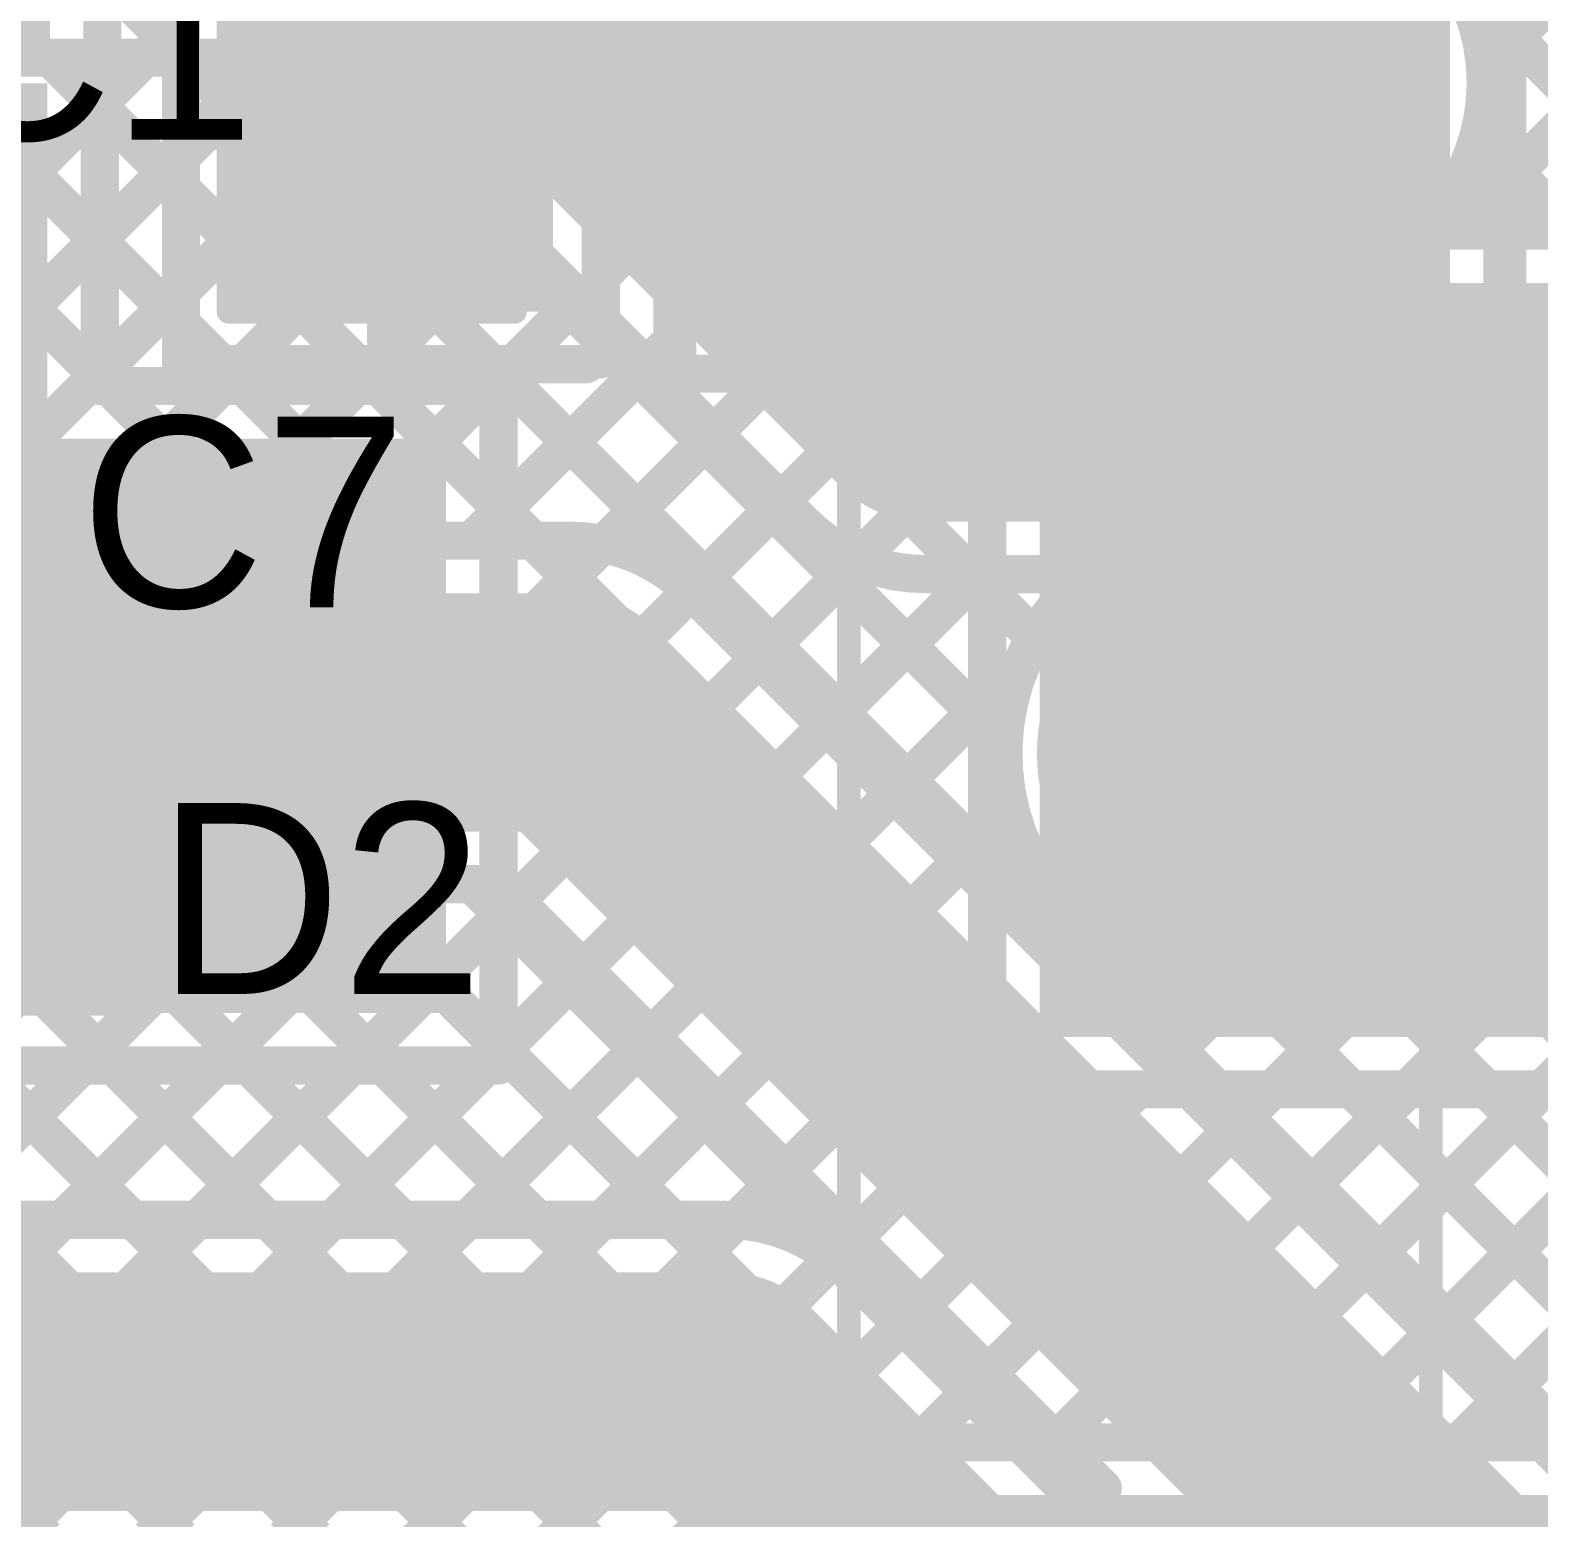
# Model space of a CAD drawing. Header units: millimetres. Extents: x 3.9 to 7.44, y 1.03 to 3.16.
# Drawn here: x 6.3074 to 6.6236, y 2.3202 to 2.632 of the extents above; entities that cross this region are included whole.
import ezdxf

# ---------------------------------------------------------------- set-up
doc = ezdxf.new("R2010")
doc.units = ezdxf.units.MM
doc.header["$MEASUREMENT"] = 0
for name, color, linetype in [('BottomLayer', 5, 'Continuous'), ('BottomSolder', 6, 'Continuous'), ('MultiLayer', 9, 'Continuous'), ('PadHoleLayer', 156, 'Continuous'), ('TopLayer', 1, 'Continuous'), ('TopOverlay', 2, 'Continuous'), ('TopPaste', 8, 'Continuous'), ('TopSolder', 216, 'Continuous'), ('ViaHoleLayer', 16, 'Continuous')]:
    doc.layers.add(name, color=color, linetype=linetype)

# ---------------------------------------------------------------- blocks, each defined once
blk = doc.blocks.new('SDM2U20SD3_7_26')
at = {"layer": 'TopLayer'}
for points in [[(-0.02992, 0.00886), (-0.05315, 0.00886), (-0.02992, -0.00886), (-0.05315, -0.00886)], [(0.05315, 0.00886), (0.02992, 0.00886), (0.05315, -0.00886), (0.02992, -0.00886)]]:
    blk.add_solid(points, dxfattribs=at)
at = {"layer": 'TopOverlay', "const_width": 0.005}
for points in [[(-0.036, 0.017), (-0.036, 0.028)], [(-0.036, 0.028), (0.04, 0.028)], [(-0.036, -0.028), (-0.036, -0.017)], [(-0.036, -0.028), (0.04, -0.028)]]:
    blk.add_lwpolyline(points, dxfattribs=at)
at = {"layer": 'TopOverlay', "const_width": 0.0025}
for points in [[(-0.03725, 0.028, 1), (-0.03475, 0.028, 1)], [(-0.03725, 0.028, 1), (-0.03475, 0.028, 1)], [(0.03875, 0.028, 1), (0.04125, 0.028, 1)], [(-0.03725, 0.017, 1), (-0.03475, 0.017, 1)], [(-0.03725, -0.017, 1), (-0.03475, -0.017, 1)], [(-0.03725, -0.028, 1), (-0.03475, -0.028, 1)], [(-0.03725, -0.028, 1), (-0.03475, -0.028, 1)], [(0.03875, -0.028, 1), (0.04125, -0.028, 1)]]:
    blk.add_lwpolyline(points, format="xyb", close=True, dxfattribs=at)
at = {"layer": 'TopOverlay'}
for points in [[(0.03998, 0.012), (0.07998, 0.012), (0.03998, 0.03), (0.07998, 0.03)], [(0.05598, -0.013), (0.07998, -0.013), (0.05598, 0.013), (0.07998, 0.013)], [(0.03998, -0.03), (0.07998, -0.03), (0.03998, -0.012), (0.07998, -0.012)]]:
    blk.add_solid(points, dxfattribs=at)
at = {"layer": 'TopPaste'}
for points in [[(-0.02992, 0.00886), (-0.05315, 0.00886), (-0.02992, -0.00886), (-0.05315, -0.00886)], [(0.05315, 0.00886), (0.02992, 0.00886), (0.05315, -0.00886), (0.02992, -0.00886)]]:
    blk.add_solid(points, dxfattribs=at)
at = {"layer": 'TopSolder'}
for points in [[(-0.02592, 0.01286), (-0.05715, 0.01286), (-0.02592, -0.01286), (-0.05715, -0.01286)], [(0.05715, 0.01286), (0.02592, 0.01286), (0.05715, -0.01286), (0.02592, -0.01286)]]:
    blk.add_solid(points, dxfattribs=at)
blk = doc.blocks.new('C__0603_29')
at = {"layer": 'TopLayer'}
for points in [[(-0.045, 0.0175), (-0.045, -0.0175), (-0.015, 0.0175), (-0.015, -0.0175)], [(0.015, 0.0175), (0.015, -0.0175), (0.045, 0.0175), (0.045, -0.0175)]]:
    blk.add_solid(points, dxfattribs=at)
at = {"layer": 'TopOverlay', "const_width": 0.005}
for points in [[(-0.049, 0.021), (-0.049, -0.021)], [(-0.018, 0.021), (-0.049, 0.021)], [(0.049, 0.021), (0.018, 0.021)], [(0.049, 0.021), (0.049, -0.021)], [(-0.018, -0.021), (-0.049, -0.021)], [(0.049, -0.021), (0.018, -0.021)]]:
    blk.add_lwpolyline(points, dxfattribs=at)
at = {"layer": 'TopOverlay', "const_width": 0.0025}
for points in [[(-0.05025, 0.021, 1), (-0.04775, 0.021, 1)], [(-0.05025, 0.021, 1), (-0.04775, 0.021, 1)], [(-0.01925, 0.021, 1), (-0.01675, 0.021, 1)], [(0.01675, 0.021, 1), (0.01925, 0.021, 1)], [(0.04775, 0.021, 1), (0.05025, 0.021, 1)], [(0.04775, 0.021, 1), (0.05025, 0.021, 1)], [(-0.05025, -0.021, 1), (-0.04775, -0.021, 1)], [(-0.05025, -0.021, 1), (-0.04775, -0.021, 1)], [(-0.01925, -0.021, 1), (-0.01675, -0.021, 1)], [(0.01675, -0.021, 1), (0.01925, -0.021, 1)], [(0.04775, -0.021, 1), (0.05025, -0.021, 1)], [(0.04775, -0.021, 1), (0.05025, -0.021, 1)]]:
    blk.add_lwpolyline(points, format="xyb", close=True, dxfattribs=at)
at = {"layer": 'TopPaste'}
for points in [[(-0.045, 0.0175), (-0.045, -0.0175), (-0.015, 0.0175), (-0.015, -0.0175)], [(0.015, 0.0175), (0.015, -0.0175), (0.045, 0.0175), (0.045, -0.0175)]]:
    blk.add_solid(points, dxfattribs=at)
at = {"layer": 'TopSolder'}
for points in [[(-0.04736, 0.01986), (-0.04736, -0.01986), (-0.01264, 0.01986), (-0.01264, -0.01986)], [(0.01264, 0.01986), (0.01264, -0.01986), (0.04736, 0.01986), (0.04736, -0.01986)]]:
    blk.add_solid(points, dxfattribs=at)
blk = doc.blocks.new('30R135UPR_37')
at = {"layer": 'BottomLayer', "const_width": 0.03729}
for points in [[(-0.11904, 0.01969, 1), (-0.08175, 0.01969, 1)], [(0.08175, -0.01969, 1), (0.11904, -0.01969, 1)]]:
    blk.add_lwpolyline(points, format="xyb", close=True, dxfattribs=at)
at = {"layer": 'BottomSolder', "const_width": 0.04129}
for points in [[(-0.12104, 0.01969, 1), (-0.07975, 0.01969, 1)], [(0.07975, -0.01969, 1), (0.12104, -0.01969, 1)]]:
    blk.add_lwpolyline(points, format="xyb", close=True, dxfattribs=at)
at = {"layer": 'MultiLayer', "const_width": 0.03729}
for points in [[(-0.11904, 0.01969, 1), (-0.08175, 0.01969, 1)], [(0.08175, -0.01969, 1), (0.11904, -0.01969, 1)]]:
    blk.add_lwpolyline(points, format="xyb", close=True, dxfattribs=at)
at = {"layer": 'PadHoleLayer', "const_width": 0.01969}
for points in [[(-0.11024, 0.01969, 1), (-0.09055, 0.01969, 1)], [(0.09055, -0.01969, 1), (0.11024, -0.01969, 1)]]:
    blk.add_lwpolyline(points, format="xyb", close=True, dxfattribs=at)
at = {"layer": 'TopLayer', "const_width": 0.03729}
for points in [[(-0.11904, 0.01969, 1), (-0.08175, 0.01969, 1)], [(0.08175, -0.01969, 1), (0.11904, -0.01969, 1)]]:
    blk.add_lwpolyline(points, format="xyb", close=True, dxfattribs=at)
at = {"layer": 'TopOverlay', "const_width": 0.005}
for points in [[(-0.177, -0.061), (-0.177, 0.061)], [(-0.125, 0.061), (-0.177, 0.061)], [(0.176, 0.061), (-0.07, 0.061)], [(0.176, -0.061), (0.176, 0.061)], [(0.069, -0.061), (-0.177, -0.061)], [(0.176, -0.061), (0.124, -0.061)]]:
    blk.add_lwpolyline(points, dxfattribs=at)
at = {"layer": 'TopOverlay', "const_width": 0.0025}
for points in [[(-0.17825, 0.061, 1), (-0.17575, 0.061, 1)], [(-0.17825, 0.061, 1), (-0.17575, 0.061, 1)], [(-0.12625, 0.061, 1), (-0.12375, 0.061, 1)], [(-0.07125, 0.061, 1), (-0.06875, 0.061, 1)], [(0.17475, 0.061, 1), (0.17725, 0.061, 1)], [(0.17475, 0.061, 1), (0.17725, 0.061, 1)], [(-0.17825, -0.061, 1), (-0.17575, -0.061, 1)], [(-0.17825, -0.061, 1), (-0.17575, -0.061, 1)], [(0.06775, -0.061, 1), (0.07025, -0.061, 1)], [(0.12275, -0.061, 1), (0.12525, -0.061, 1)], [(0.17475, -0.061, 1), (0.17725, -0.061, 1)], [(0.17475, -0.061, 1), (0.17725, -0.061, 1)]]:
    blk.add_lwpolyline(points, format="xyb", close=True, dxfattribs=at)
at = {"layer": 'TopSolder', "const_width": 0.04129}
for points in [[(-0.12104, 0.01969, 1), (-0.07975, 0.01969, 1)], [(0.07975, -0.01969, 1), (0.12104, -0.01969, 1)]]:
    blk.add_lwpolyline(points, format="xyb", close=True, dxfattribs=at)
blk = doc.blocks.new('C__1206_39')
at = {"layer": 'TopLayer'}
for points in [[(-0.08, -0.035), (-0.02, -0.035), (-0.08, 0.035), (-0.02, 0.035)], [(0.02, -0.035), (0.08, -0.035), (0.02, 0.035), (0.08, 0.035)]]:
    blk.add_solid(points, dxfattribs=at)
at = {"layer": 'TopOverlay', "const_width": 0.005}
for points in [[(-0.084, 0.039), (-0.084, -0.039)], [(-0.024, 0.039), (-0.084, 0.039)], [(0.084, 0.039), (0.024, 0.039)], [(0.084, 0.039), (0.084, -0.039)], [(-0.024, -0.039), (-0.084, -0.039)], [(0.084, -0.039), (0.024, -0.039)]]:
    blk.add_lwpolyline(points, dxfattribs=at)
at = {"layer": 'TopOverlay', "const_width": 0.0025}
for points in [[(-0.08525, 0.039, 1), (-0.08275, 0.039, 1)], [(-0.08525, 0.039, 1), (-0.08275, 0.039, 1)], [(-0.02525, 0.039, 1), (-0.02275, 0.039, 1)], [(0.02275, 0.039, 1), (0.02525, 0.039, 1)], [(0.08275, 0.039, 1), (0.08525, 0.039, 1)], [(0.08275, 0.039, 1), (0.08525, 0.039, 1)], [(-0.08525, -0.039, 1), (-0.08275, -0.039, 1)], [(-0.08525, -0.039, 1), (-0.08275, -0.039, 1)], [(-0.02525, -0.039, 1), (-0.02275, -0.039, 1)], [(0.02275, -0.039, 1), (0.02525, -0.039, 1)], [(0.08275, -0.039, 1), (0.08525, -0.039, 1)], [(0.08275, -0.039, 1), (0.08525, -0.039, 1)]]:
    blk.add_lwpolyline(points, format="xyb", close=True, dxfattribs=at)
at = {"layer": 'TopPaste'}
for points in [[(-0.08, -0.035), (-0.02, -0.035), (-0.08, 0.035), (-0.02, 0.035)], [(0.02, -0.035), (0.08, -0.035), (0.02, 0.035), (0.08, 0.035)]]:
    blk.add_solid(points, dxfattribs=at)
at = {"layer": 'TopSolder'}
for points in [[(-0.084, -0.039), (-0.016, -0.039), (-0.084, 0.039), (-0.016, 0.039)], [(0.016, -0.039), (0.084, -0.039), (0.016, 0.039), (0.084, 0.039)]]:
    blk.add_solid(points, dxfattribs=at)

msp = doc.modelspace()

# ---------------------------------------------------------------- linework, layer by layer
at = {"layer": 'BottomLayer'}
for points, const_width in [([(6.60637, 2.59), (6.78676, 2.7704)], 0.008), ([(6.61237, 2.62428), (6.75555, 2.76746)], 0.008), ([(6.464, 2.727), (6.57, 2.621)], 0.05), ([(6.38676, 2.66224), (6.495, 2.554)], 0.05), ([(6.60693, 2.64203), (6.65896, 2.59)], 0.008), ([(6.04, 2.62624), (6.37185, 2.62624)], 0.008), ([(6.05855, 2.35331), (6.33148, 2.62624)], 0.008), ([(6.08531, 2.62624), (6.32892, 2.38263)], 0.008), ([(6.1136, 2.62624), (6.35721, 2.38263)], 0.008), ([(6.11616, 2.38263), (6.35977, 2.62624)], 0.008), ([(6.14188, 2.62624), (6.38549, 2.38263)], 0.008), ([(6.17017, 2.62624), (6.31285, 2.48355)], 0.008), ([(6.19845, 2.62624), (6.31689, 2.5078)], 0.008), ([(6.22674, 2.62624), (6.32978, 2.5232)], 0.008), ([(6.25502, 2.62624), (6.35005, 2.53121)], 0.008), ([(6.2833, 2.62624), (6.38455, 2.525)], 0.008), ([(6.31159, 2.62624), (6.41283, 2.525)], 0.008), ([(6.33987, 2.62624), (7.264, 1.70211)], 0.008), ([(6.36816, 2.62624), (6.51146, 2.48294)], 0.008), ([(6.37185, 2.62624), (6.4695, 2.52859)], 0.008), ([(6.14444, 2.38263), (6.37995, 2.61814)], 0.008), ([(6.61097, 2.60971), (6.63067, 2.59)], 0.008), ([(6.17273, 2.38263), (6.39409, 2.604)], 0.008), ([(6.34952, 2.53114), (6.40823, 2.58986)], 0.008), ([(6.59907, 2.59), (6.711, 2.59)], 0.008), ([(6.37378, 2.52712), (6.42238, 2.57571)], 0.008), ([(6.495, 2.554), (6.711, 2.554)], 0.05), ([(6.39995, 2.525), (6.43652, 2.56157)], 0.008), ([(6.42754, 2.52431), (6.45066, 2.54743)], 0.008), ([(6.44599, 2.51447), (6.4648, 2.53329)], 0.008), ([(6.37758, 2.525), (6.42055, 2.525)], 0.008), ([(6.46013, 2.50033), (6.48074, 2.52094)], 0.008), ([(6.47427, 2.48619), (6.50608, 2.518)], 0.008), ([(6.495, 2.518), (6.52939, 2.518)], 0.008), ([(6.50468, 2.518), (6.51797, 2.50472)], 0.008), ([(6.55912, 2.40133), (6.67579, 2.518)], 0.008), ([(6.58998, 2.518), (6.69609, 2.518)], 0.008), ([(6.60299, 2.50177), (6.61922, 2.518)], 0.008), ([(6.60794, 2.47843), (6.6475, 2.518)], 0.008), ([(6.61782, 2.518), (7.264, 1.87182)], 0.008), ([(6.44605, 2.51441), (6.85741, 2.10305)], 0.008), ([(6.57327, 2.38719), (6.70008, 2.51401)], 0.008), ([(6.355, 2.489), (6.42055, 2.489)], 0.05), ([(6.42055, 2.489), (6.832, 2.07755)], 0.05), ([(6.59875, 2.50878), (7.264, 1.84354)], 0.008), ([(6.48841, 2.47204), (6.51495, 2.49858)], 0.008), ([(6.58741, 2.37305), (6.71422, 2.49987)], 0.008), ([(6.20101, 2.38263), (6.31286, 2.49448)], 0.008), ([(6.60155, 2.35891), (6.72837, 2.48572)], 0.008), ([(6.22929, 2.38263), (6.31688, 2.47022)], 0.008), ([(6.60724, 2.47201), (7.264, 1.81525)], 0.008), ([(6.61569, 2.34477), (6.74251, 2.47158)], 0.008), ([(6.50255, 2.4579), (6.51293, 2.46828)], 0.008), ([(6.25758, 2.38263), (6.32976, 2.45481)], 0.008), ([(6.31415, 2.38263), (6.38451, 2.453)], 0.008), ([(6.3738, 2.45089), (6.44206, 2.38263)], 0.008), ([(6.37758, 2.453), (6.40563, 2.453)], 0.008), ([(6.39998, 2.453), (6.52534, 2.32764)], 0.008), ([(6.40563, 2.453), (6.53223, 2.32641)], 0.008), ([(6.59884, 2.45213), (7.264, 1.78697)], 0.008), ([(6.34243, 2.38263), (6.40922, 2.44942)], 0.008), ([(6.5167, 2.44376), (6.52251, 2.44957)], 0.008), ([(6.28586, 2.38263), (6.35003, 2.4468)], 0.008), ([(6.34955, 2.44685), (6.41378, 2.38263)], 0.008), ([(6.58401, 2.43867), (7.264, 1.75868)], 0.008), ([(6.37072, 2.38263), (6.42336, 2.43528)], 0.008), ([(6.53084, 2.42962), (6.53831, 2.43709)], 0.008), ([(6.54498, 2.41548), (6.56165, 2.43214)], 0.008), ([(6.56223, 2.43217), (7.264, 1.7304)], 0.008), ([(6.399, 2.38263), (6.4375, 2.42113)], 0.008), ([(6.42728, 2.38263), (6.45164, 2.40699)], 0.008), ([(6.4555, 2.38256), (6.46579, 2.39285)], 0.008), ([(6.10563, 2.38263), (6.45329, 2.38263)], 0.008), ([(6.47588, 2.37466), (6.47993, 2.37871)], 0.008), ([(6.47879, 2.37204), (6.52301, 2.32782)], 0.008), ([(6.10563, 2.34663), (6.45329, 2.34663)], 0.05), ([(6.45329, 2.34663), (6.52032, 2.27961)], 0.05), ([(6.49017, 2.36066), (6.49407, 2.36456)], 0.008), ([(6.50431, 2.34652), (6.50821, 2.35042)], 0.008), ([(6.51845, 2.33238), (6.52235, 2.33628)], 0.008)]:
    msp.add_lwpolyline(points, dxfattribs=dict(at, const_width=const_width))
at = {"layer": 'BottomLayer', "const_width": 0.008}
for points in [[(6.57949, 2.66242, -0.349692), (6.6125, 2.621)], [(6.6125, 2.621, -0.207288), (6.59907, 2.59)], [(6.37758, 2.453, -1.80766), (6.37758, 2.525)], [(6.495, 2.518, -0.199396), (6.4695, 2.52859)], [(6.495, 2.518, -0.198912), (6.46954, 2.52854)], [(6.42055, 2.525, -0.198912), (6.446, 2.51446)], [(6.42055, 2.525, -0.199396), (6.44605, 2.51441)], [(6.60798, 2.48039, -1.587089), (6.52939, 2.518)], [(6.58998, 2.518, -0.22693), (6.60798, 2.48039)], [(6.45329, 2.38263, -0.198912), (6.47874, 2.37209)], [(6.45329, 2.38263, -0.199396), (6.47879, 2.37204)], [(6.52301, 2.32782, -0.048396), (6.53223, 2.32641)]]:
    msp.add_lwpolyline(points, format="xyb", dxfattribs=at)
at = {"layer": 'BottomLayer'}
for points, const_width in [([(6.55425, 2.621, 1), (6.58575, 2.621, 1)], 0.0315), ([(6.5575, 2.621, 1), (6.5825, 2.621, 1)], 0.025), ([(6.30959, 2.62624, 1), (6.31359, 2.62624, 1)], 0.004), ([(6.32948, 2.62624, 1), (6.33348, 2.62624, 1)], 0.004), ([(6.33787, 2.62624, 1), (6.34187, 2.62624, 1)], 0.004), ([(6.35777, 2.62624, 1), (6.36177, 2.62624, 1)], 0.004), ([(6.36616, 2.62624, 1), (6.37016, 2.62624, 1)], 0.004), ([(6.36985, 2.62624, 1), (6.37385, 2.62624, 1)], 0.004), ([(6.36985, 2.62624, 1), (6.37385, 2.62624, 1)], 0.004), ([(6.61037, 2.62428, 1), (6.61437, 2.62428, 1)], 0.004), ([(6.6105, 2.621, 1), (6.6145, 2.621, 1)], 0.004), ([(6.6105, 2.621, 1), (6.6145, 2.621, 1)], 0.004), ([(6.37795, 2.61814, 1), (6.38195, 2.61814, 1)], 0.004), ([(6.60897, 2.60971, 1), (6.61297, 2.60971, 1)], 0.004), ([(6.39209, 2.604, 1), (6.39609, 2.604, 1)], 0.004), ([(6.40623, 2.58986, 1), (6.41023, 2.58986, 1)], 0.004), ([(6.59707, 2.59, 1), (6.60107, 2.59, 1)], 0.004), ([(6.59707, 2.59, 1), (6.60107, 2.59, 1)], 0.004), ([(6.60437, 2.59, 1), (6.60837, 2.59, 1)], 0.004), ([(6.42038, 2.57571, 1), (6.42438, 2.57571, 1)], 0.004), ([(6.4825, 2.554, 1), (6.5075, 2.554, 1)], 0.025), ([(6.4825, 2.554, 1), (6.5075, 2.554, 1)], 0.025), ([(6.43452, 2.56157, 1), (6.43852, 2.56157, 1)], 0.004), ([(6.44866, 2.54743, 1), (6.45266, 2.54743, 1)], 0.004), ([(6.4628, 2.53329, 1), (6.4668, 2.53329, 1)], 0.004), ([(6.34752, 2.53114, 1), (6.35152, 2.53114, 1)], 0.004), ([(6.34805, 2.53121, 1), (6.35205, 2.53121, 1)], 0.004), ([(6.37178, 2.52712, 1), (6.37578, 2.52712, 1)], 0.004), ([(6.4675, 2.52859, 1), (6.4715, 2.52859, 1)], 0.004), ([(6.4675, 2.52859, 1), (6.4715, 2.52859, 1)], 0.004), ([(6.46754, 2.52854, 1), (6.47154, 2.52854, 1)], 0.004), ([(6.32778, 2.5232, 1), (6.33178, 2.5232, 1)], 0.004), ([(6.37558, 2.525, 1), (6.37958, 2.525, 1)], 0.004), ([(6.37558, 2.525, 1), (6.37958, 2.525, 1)], 0.004), ([(6.38255, 2.525, 1), (6.38655, 2.525, 1)], 0.004), ([(6.39795, 2.525, 1), (6.40195, 2.525, 1)], 0.004), ([(6.41083, 2.525, 1), (6.41483, 2.525, 1)], 0.004), ([(6.41855, 2.525, 1), (6.42255, 2.525, 1)], 0.004), ([(6.41855, 2.525, 1), (6.42255, 2.525, 1)], 0.004), ([(6.41855, 2.525, 1), (6.42255, 2.525, 1)], 0.004), ([(6.42554, 2.52431, 1), (6.42954, 2.52431, 1)], 0.004), ([(6.47874, 2.52094, 1), (6.48274, 2.52094, 1)], 0.004), ([(6.33925, 2.489, 1), (6.37075, 2.489, 1)], 0.0315), ([(6.493, 2.518, 1), (6.497, 2.518, 1)], 0.004), ([(6.493, 2.518, 1), (6.497, 2.518, 1)], 0.004), ([(6.493, 2.518, 1), (6.497, 2.518, 1)], 0.004), ([(6.50268, 2.518, 1), (6.50668, 2.518, 1)], 0.004), ([(6.50408, 2.518, 1), (6.50808, 2.518, 1)], 0.004), ([(6.52739, 2.518, 1), (6.53139, 2.518, 1)], 0.004), ([(6.52739, 2.518, 1), (6.53139, 2.518, 1)], 0.004), ([(6.58798, 2.518, 1), (6.59198, 2.518, 1)], 0.004), ([(6.58798, 2.518, 1), (6.59198, 2.518, 1)], 0.004), ([(6.61582, 2.518, 1), (6.61982, 2.518, 1)], 0.004), ([(6.61722, 2.518, 1), (6.62122, 2.518, 1)], 0.004), ([(6.44399, 2.51447, 1), (6.44799, 2.51447, 1)], 0.004), ([(6.444, 2.51446, 1), (6.448, 2.51446, 1)], 0.004), ([(6.44405, 2.51441, 1), (6.44805, 2.51441, 1)], 0.004), ([(6.44405, 2.51441, 1), (6.44805, 2.51441, 1)], 0.004), ([(6.31489, 2.5078, 1), (6.31889, 2.5078, 1)], 0.004), ([(6.3425, 2.489, 1), (6.3675, 2.489, 1)], 0.025), ([(6.40805, 2.489, 1), (6.43305, 2.489, 1)], 0.025), ([(6.40805, 2.489, 1), (6.43305, 2.489, 1)], 0.025), ([(6.59675, 2.50878, 1), (6.60075, 2.50878, 1)], 0.004), ([(6.51597, 2.50472, 1), (6.51997, 2.50472, 1)], 0.004), ([(6.60099, 2.50177, 1), (6.60499, 2.50177, 1)], 0.004), ([(6.45813, 2.50033, 1), (6.46213, 2.50033, 1)], 0.004), ([(6.51295, 2.49858, 1), (6.51695, 2.49858, 1)], 0.004), ([(6.31086, 2.49448, 1), (6.31486, 2.49448, 1)], 0.004), ([(6.47227, 2.48619, 1), (6.47627, 2.48619, 1)], 0.004), ([(6.31085, 2.48355, 1), (6.31485, 2.48355, 1)], 0.004), ([(6.50946, 2.48294, 1), (6.51346, 2.48294, 1)], 0.004), ([(6.60598, 2.48039, 1), (6.60998, 2.48039, 1)], 0.004), ([(6.60598, 2.48039, 1), (6.60998, 2.48039, 1)], 0.004), ([(6.60594, 2.47843, 1), (6.60994, 2.47843, 1)], 0.004), ([(6.31488, 2.47022, 1), (6.31888, 2.47022, 1)], 0.004), ([(6.48641, 2.47204, 1), (6.49041, 2.47204, 1)], 0.004), ([(6.60524, 2.47201, 1), (6.60924, 2.47201, 1)], 0.004), ([(6.51093, 2.46828, 1), (6.51494, 2.46828, 1)], 0.004), ([(6.50055, 2.4579, 1), (6.50455, 2.4579, 1)], 0.004), ([(6.32776, 2.45481, 1), (6.33176, 2.45481, 1)], 0.004), ([(6.3718, 2.45089, 1), (6.3758, 2.45089, 1)], 0.004), ([(6.37558, 2.453, 1), (6.37958, 2.453, 1)], 0.004), ([(6.37558, 2.453, 1), (6.37958, 2.453, 1)], 0.004), ([(6.38251, 2.453, 1), (6.38651, 2.453, 1)], 0.004), ([(6.39798, 2.453, 1), (6.40198, 2.453, 1)], 0.004), ([(6.40363, 2.453, 1), (6.40763, 2.453, 1)], 0.004), ([(6.40363, 2.453, 1), (6.40763, 2.453, 1)], 0.004), ([(6.59684, 2.45213, 1), (6.60084, 2.45213, 1)], 0.004), ([(6.40722, 2.44942, 1), (6.41122, 2.44942, 1)], 0.004), ([(6.52051, 2.44957, 1), (6.52451, 2.44957, 1)], 0.004), ([(6.34755, 2.44685, 1), (6.35155, 2.44685, 1)], 0.004), ([(6.34803, 2.4468, 1), (6.35203, 2.4468, 1)], 0.004), ([(6.5147, 2.44376, 1), (6.5187, 2.44376, 1)], 0.004), ([(6.58201, 2.43867, 1), (6.58601, 2.43867, 1)], 0.004), ([(6.42136, 2.43528, 1), (6.42536, 2.43528, 1)], 0.004), ([(6.53631, 2.43709, 1), (6.54031, 2.43709, 1)], 0.004), ([(6.55964, 2.43214, 1), (6.56365, 2.43214, 1)], 0.004), ([(6.56023, 2.43217, 1), (6.56423, 2.43217, 1)], 0.004), ([(6.52884, 2.42962, 1), (6.53284, 2.42962, 1)], 0.004), ([(6.4355, 2.42113, 1), (6.4395, 2.42113, 1)], 0.004), ([(6.54298, 2.41548, 1), (6.54698, 2.41548, 1)], 0.004), ([(6.44964, 2.40699, 1), (6.45364, 2.40699, 1)], 0.004), ([(6.55712, 2.40133, 1), (6.56112, 2.40133, 1)], 0.004), ([(6.46379, 2.39285, 1), (6.46779, 2.39285, 1)], 0.004), ([(6.57127, 2.38719, 1), (6.57527, 2.38719, 1)], 0.004), ([(6.31215, 2.38263, 1), (6.31615, 2.38263, 1)], 0.004), ([(6.32692, 2.38263, 1), (6.33092, 2.38263, 1)], 0.004), ([(6.34043, 2.38263, 1), (6.34443, 2.38263, 1)], 0.004), ([(6.35521, 2.38263, 1), (6.35921, 2.38263, 1)], 0.004), ([(6.36872, 2.38263, 1), (6.37272, 2.38263, 1)], 0.004), ([(6.38349, 2.38263, 1), (6.38749, 2.38263, 1)], 0.004), ([(6.397, 2.38263, 1), (6.401, 2.38263, 1)], 0.004), ([(6.41178, 2.38263, 1), (6.41578, 2.38263, 1)], 0.004), ([(6.42528, 2.38263, 1), (6.42928, 2.38263, 1)], 0.004), ([(6.44006, 2.38263, 1), (6.44406, 2.38263, 1)], 0.004), ([(6.45129, 2.38263, 1), (6.45529, 2.38263, 1)], 0.004), ([(6.45129, 2.38263, 1), (6.45529, 2.38263, 1)], 0.004), ([(6.45129, 2.38263, 1), (6.45529, 2.38263, 1)], 0.004), ([(6.4535, 2.38256, 1), (6.4575, 2.38256, 1)], 0.004), ([(6.47793, 2.37871, 1), (6.48193, 2.37871, 1)], 0.004), ([(6.47388, 2.37466, 1), (6.47788, 2.37466, 1)], 0.004), ([(6.47674, 2.37209, 1), (6.48074, 2.37209, 1)], 0.004), ([(6.47679, 2.37204, 1), (6.48079, 2.37204, 1)], 0.004), ([(6.47679, 2.37204, 1), (6.48079, 2.37204, 1)], 0.004), ([(6.58541, 2.37305, 1), (6.58941, 2.37305, 1)], 0.004), ([(6.44079, 2.34663, 1), (6.46579, 2.34663, 1)], 0.025), ([(6.44079, 2.34663, 1), (6.46579, 2.34663, 1)], 0.025), ([(6.49207, 2.36456, 1), (6.49607, 2.36456, 1)], 0.004), ([(6.48817, 2.36066, 1), (6.49217, 2.36066, 1)], 0.004), ([(6.59955, 2.35891, 1), (6.60355, 2.35891, 1)], 0.004), ([(6.50621, 2.35042, 1), (6.51021, 2.35042, 1)], 0.004), ([(6.50231, 2.34652, 1), (6.50631, 2.34652, 1)], 0.004), ([(6.61369, 2.34477, 1), (6.61769, 2.34477, 1)], 0.004), ([(6.52035, 2.33628, 1), (6.52435, 2.33628, 1)], 0.004), ([(6.51645, 2.33238, 1), (6.52045, 2.33238, 1)], 0.004), ([(6.52101, 2.32782, 1), (6.52501, 2.32782, 1)], 0.004), ([(6.52101, 2.32782, 1), (6.52501, 2.32782, 1)], 0.004), ([(6.52334, 2.32764, 1), (6.52734, 2.32764, 1)], 0.004), ([(6.53023, 2.32641, 1), (6.53423, 2.32641, 1)], 0.004), ([(6.53023, 2.32641, 1), (6.53423, 2.32641, 1)], 0.004)]:
    msp.add_lwpolyline(points, format="xyb", close=True, dxfattribs=dict(at, const_width=const_width))
at = {"layer": 'MultiLayer', "const_width": 0.0315}
for points in [[(6.55425, 2.621, 1), (6.58575, 2.621, 1)], [(6.33925, 2.489, 1), (6.37075, 2.489, 1)]]:
    msp.add_lwpolyline(points, format="xyb", close=True, dxfattribs=at)
at = {"layer": 'TopLayer'}
for points, const_width in [([(6.32253, 2.61712), (6.32253, 2.823)], 0.008), ([(6.617, 2.569), (6.617, 2.8)], 0.008), ([(6.616, 2.569), (6.616, 2.78653)], 0.008), ([(6.339, 2.563), (6.339, 2.661)], 0.008), ([(6.339, 2.563), (6.339, 2.661)], 0.008), ([(6.427, 2.563), (6.427, 2.661)], 0.008), ([(6.442, 2.566), (6.442, 2.658)], 0.008), ([(6.32253, 2.64359), (6.339, 2.62711)], 0.008), ([(6.32253, 2.61729), (6.339, 2.63376)], 0.008), ([(6.322, 2.61712), (6.322, 2.624)], 0.008), ([(6.322, 2.61712), (6.322, 2.624)], 0.008), ([(6.427, 2.62397), (6.442, 2.60897)], 0.008), ([(6.427, 2.60862), (6.442, 2.62362)], 0.008), ([(6.322, 2.59384), (6.322, 2.61712)], 0.008), ([(6.322, 2.59384), (6.322, 2.61712)], 0.008), ([(6.322, 2.61583), (6.339, 2.59883)], 0.008), ([(6.343, 2.612), (6.383, 2.612)], 0.01), ([(6.383, 2.612), (6.423, 2.612)], 0.01), ([(6.383, 2.567), (6.383, 2.612)], 0.01), ([(6.322, 2.58848), (6.339, 2.60548)], 0.008), ([(6.427, 2.59568), (6.442, 2.58068)], 0.008), ([(6.322, 2.55742), (6.322, 2.59384)], 0.008), ([(6.427, 2.58034), (6.442, 2.59534)], 0.008), ([(6.322, 2.58755), (6.339, 2.57055)], 0.008), ([(6.322, 2.56019), (6.339, 2.57719)], 0.008), ([(6.40557, 2.53063), (6.442, 2.56705)], 0.008), ([(6.427, 2.5674), (6.508, 2.4864)], 0.008), ([(6.443, 2.56), (6.443, 2.566)], 0.008), ([(6.339, 2.562), (6.424, 2.562)], 0.008), ([(6.34751, 2.55742), (6.35209, 2.562)], 0.008), ([(6.34755, 2.562), (6.35213, 2.55742)], 0.008), ([(6.3758, 2.55742), (6.38038, 2.562)], 0.008), ([(6.37583, 2.562), (6.38041, 2.55742)], 0.008), ([(6.40408, 2.55742), (6.40866, 2.562)], 0.008), ([(6.40411, 2.562), (6.508, 2.45811)], 0.008), ([(6.40557, 2.50234), (6.46323, 2.56)], 0.008), ([(6.40557, 2.47406), (6.49151, 2.56)], 0.008), ([(6.443, 2.56), (6.508, 2.56)], 0.008), ([(6.46268, 2.56), (6.508, 2.51468)], 0.008), ([(6.49097, 2.56), (6.508, 2.54297)], 0.008), ([(6.508, 2.41), (6.508, 2.56)], 0.008), ([(6.322, 2.55742), (6.40557, 2.55742)], 0.008), ([(6.40557, 2.415), (6.40557, 2.55742)], 0.008), ([(6.40557, 2.44578), (6.508, 2.5482)], 0.008), ([(6.40557, 2.53226), (6.508, 2.42983)], 0.008), ([(6.40557, 2.41749), (6.508, 2.51992)], 0.008), ([(6.40557, 2.50397), (6.57355, 2.336)], 0.008), ([(6.33237, 2.316), (6.508, 2.49163)], 0.008), ([(6.40557, 2.47569), (6.54526, 2.336)], 0.008), ([(6.36065, 2.316), (6.508, 2.46335)], 0.008), ([(6.40557, 2.4474), (6.51698, 2.336)], 0.008), ([(6.37, 2.29706), (6.508, 2.43506)], 0.008), ([(6.232, 2.42299), (6.33899, 2.316)], 0.008), ([(6.40557, 2.41912), (6.48869, 2.336)], 0.008), ([(6.40308, 2.415), (6.40557, 2.41749)], 0.008), ([(6.232, 2.32877), (6.31823, 2.415)], 0.008), ([(6.24751, 2.316), (6.34651, 2.415)], 0.008), ([(6.26157, 2.415), (6.322, 2.415)], 0.008), ([(6.26157, 2.415), (6.322, 2.415)], 0.008), ([(6.26827, 2.415), (6.36727, 2.316)], 0.008), ([(6.2758, 2.316), (6.3748, 2.415)], 0.008), ([(6.29656, 2.415), (6.466, 2.24556)], 0.008), ([(6.30408, 2.316), (6.40308, 2.415)], 0.008), ([(6.322, 2.415), (6.40557, 2.415)], 0.008), ([(6.32484, 2.415), (6.466, 2.27384)], 0.008), ([(6.35312, 2.415), (6.466, 2.30212)], 0.008), ([(6.38141, 2.415), (6.466, 2.33041)], 0.008), ([(6.37, 2.26878), (6.51122, 2.41)], 0.008), ([(6.37, 2.2405), (6.5395, 2.41)], 0.008), ([(6.49379, 2.336), (6.56779, 2.41)], 0.008), ([(6.508, 2.41), (6.749, 2.41)], 0.008), ([(6.52207, 2.336), (6.59607, 2.41)], 0.008), ([(6.52783, 2.41), (6.60183, 2.336)], 0.008), ([(6.55036, 2.336), (6.62436, 2.41)], 0.008), ([(6.55611, 2.41), (6.63011, 2.336)], 0.008), ([(6.57864, 2.336), (6.65264, 2.41)], 0.008), ([(6.5844, 2.41), (6.6584, 2.336)], 0.008), ([(6.60693, 2.336), (6.68093, 2.41)], 0.008), ([(6.61268, 2.41), (6.68668, 2.336)], 0.008), ([(6.232, 2.3947), (6.3107, 2.316)], 0.008), ([(6.466, 2.336), (6.694, 2.336)], 0.008), ([(6.466, 2.224), (6.466, 2.336)], 0.008)]:
    msp.add_lwpolyline(points, dxfattribs=dict(at, const_width=const_width))
for points, const_width in [([(6.55425, 2.621, 1), (6.58575, 2.621, 1)], 0.0315), ([(6.337, 2.63376, 1), (6.341, 2.63376, 1)], 0.004), ([(6.32, 2.624, 1), (6.324, 2.624, 1)], 0.004), ([(6.32, 2.624, 1), (6.324, 2.624, 1)], 0.004), ([(6.337, 2.62711, 1), (6.341, 2.62711, 1)], 0.004), ([(6.425, 2.62397, 1), (6.429, 2.62397, 1)], 0.004), ([(6.44, 2.62362, 1), (6.444, 2.62362, 1)], 0.004), ([(6.32, 2.61712, 1), (6.324, 2.61712, 1)], 0.004), ([(6.32, 2.61712, 1), (6.324, 2.61712, 1)], 0.004), ([(6.32, 2.61712, 1), (6.324, 2.61712, 1)], 0.004), ([(6.32, 2.61712, 1), (6.324, 2.61712, 1)], 0.004), ([(6.32, 2.61583, 1), (6.324, 2.61583, 1)], 0.004), ([(6.32053, 2.61729, 1), (6.32453, 2.61729, 1)], 0.004), ([(6.32053, 2.61712, 1), (6.32453, 2.61712, 1)], 0.004), ([(6.3405, 2.612, 1), (6.3455, 2.612, 1)], 0.005), ([(6.3805, 2.612, 1), (6.3855, 2.612, 1)], 0.005), ([(6.3805, 2.612, 1), (6.3855, 2.612, 1)], 0.005), ([(6.3805, 2.612, 1), (6.3855, 2.612, 1)], 0.005), ([(6.4205, 2.612, 1), (6.4255, 2.612, 1)], 0.005), ([(6.425, 2.60862, 1), (6.429, 2.60862, 1)], 0.004), ([(6.44, 2.60897, 1), (6.444, 2.60897, 1)], 0.004), ([(6.337, 2.60548, 1), (6.341, 2.60548, 1)], 0.004), ([(6.337, 2.59883, 1), (6.341, 2.59883, 1)], 0.004), ([(6.425, 2.59568, 1), (6.429, 2.59568, 1)], 0.004), ([(6.32, 2.59384, 1), (6.324, 2.59384, 1)], 0.004), ([(6.32, 2.59384, 1), (6.324, 2.59384, 1)], 0.004), ([(6.32, 2.59384, 1), (6.324, 2.59384, 1)], 0.004), ([(6.44, 2.59534, 1), (6.444, 2.59534, 1)], 0.004), ([(6.32, 2.58848, 1), (6.324, 2.58848, 1)], 0.004), ([(6.32, 2.58755, 1), (6.324, 2.58755, 1)], 0.004), ([(6.425, 2.58034, 1), (6.429, 2.58034, 1)], 0.004), ([(6.44, 2.58068, 1), (6.444, 2.58068, 1)], 0.004), ([(6.337, 2.57719, 1), (6.341, 2.57719, 1)], 0.004), ([(6.337, 2.57055, 1), (6.341, 2.57055, 1)], 0.004), ([(6.3805, 2.567, 1), (6.3855, 2.567, 1)], 0.005), ([(6.425, 2.5674, 1), (6.429, 2.5674, 1)], 0.004), ([(6.44, 2.56705, 1), (6.444, 2.56705, 1)], 0.004), ([(6.614, 2.569, 1), (6.618, 2.569, 1)], 0.004), ([(6.615, 2.569, 1), (6.619, 2.569, 1)], 0.004), ([(6.44, 2.566, 1), (6.444, 2.566, 1)], 0.004), ([(6.441, 2.566, 1), (6.445, 2.566, 1)], 0.004), ([(6.337, 2.563, 1), (6.341, 2.563, 1)], 0.004), ([(6.337, 2.563, 1), (6.341, 2.563, 1)], 0.004), ([(6.337, 2.562, 1), (6.341, 2.562, 1)], 0.004), ([(6.34555, 2.562, 1), (6.34955, 2.562, 1)], 0.004), ([(6.35009, 2.562, 1), (6.35409, 2.562, 1)], 0.004), ([(6.37383, 2.562, 1), (6.37783, 2.562, 1)], 0.004), ([(6.37838, 2.562, 1), (6.38238, 2.562, 1)], 0.004), ([(6.40211, 2.562, 1), (6.40611, 2.562, 1)], 0.004), ([(6.40666, 2.562, 1), (6.41066, 2.562, 1)], 0.004), ([(6.422, 2.562, 1), (6.426, 2.562, 1)], 0.004), ([(6.425, 2.563, 1), (6.429, 2.563, 1)], 0.004), ([(6.32, 2.56019, 1), (6.324, 2.56019, 1)], 0.004), ([(6.441, 2.56, 1), (6.445, 2.56, 1)], 0.004), ([(6.441, 2.56, 1), (6.445, 2.56, 1)], 0.004), ([(6.46068, 2.56, 1), (6.46468, 2.56, 1)], 0.004), ([(6.46123, 2.56, 1), (6.46523, 2.56, 1)], 0.004), ([(6.48897, 2.56, 1), (6.49297, 2.56, 1)], 0.004), ([(6.48951, 2.56, 1), (6.49351, 2.56, 1)], 0.004), ([(6.506, 2.56, 1), (6.51, 2.56, 1)], 0.004), ([(6.506, 2.56, 1), (6.51, 2.56, 1)], 0.004), ([(6.32, 2.55742, 1), (6.324, 2.55742, 1)], 0.004), ([(6.32, 2.55742, 1), (6.324, 2.55742, 1)], 0.004), ([(6.34551, 2.55742, 1), (6.34951, 2.55742, 1)], 0.004), ([(6.35013, 2.55742, 1), (6.35413, 2.55742, 1)], 0.004), ([(6.3738, 2.55742, 1), (6.3778, 2.55742, 1)], 0.004), ([(6.37841, 2.55742, 1), (6.38241, 2.55742, 1)], 0.004), ([(6.40208, 2.55742, 1), (6.40608, 2.55742, 1)], 0.004), ([(6.40357, 2.55742, 1), (6.40757, 2.55742, 1)], 0.004), ([(6.40357, 2.55742, 1), (6.40757, 2.55742, 1)], 0.004), ([(6.506, 2.5482, 1), (6.51, 2.5482, 1)], 0.004), ([(6.506, 2.54297, 1), (6.51, 2.54297, 1)], 0.004), ([(6.40357, 2.53226, 1), (6.40757, 2.53226, 1)], 0.004), ([(6.40357, 2.53063, 1), (6.40757, 2.53063, 1)], 0.004), ([(6.506, 2.51992, 1), (6.51, 2.51992, 1)], 0.004), ([(6.33925, 2.489, 1), (6.37075, 2.489, 1)], 0.0315), ([(6.506, 2.51468, 1), (6.51, 2.51468, 1)], 0.004), ([(6.40357, 2.50397, 1), (6.40757, 2.50397, 1)], 0.004), ([(6.40357, 2.50234, 1), (6.40757, 2.50234, 1)], 0.004), ([(6.506, 2.49163, 1), (6.51, 2.49163, 1)], 0.004), ([(6.506, 2.4864, 1), (6.51, 2.4864, 1)], 0.004), ([(6.40357, 2.47569, 1), (6.40757, 2.47569, 1)], 0.004), ([(6.40357, 2.47406, 1), (6.40757, 2.47406, 1)], 0.004), ([(6.506, 2.46335, 1), (6.51, 2.46335, 1)], 0.004), ([(6.506, 2.45811, 1), (6.51, 2.45811, 1)], 0.004), ([(6.40357, 2.4474, 1), (6.40757, 2.4474, 1)], 0.004), ([(6.40357, 2.44578, 1), (6.40757, 2.44578, 1)], 0.004), ([(6.506, 2.43506, 1), (6.51, 2.43506, 1)], 0.004), ([(6.506, 2.42983, 1), (6.51, 2.42983, 1)], 0.004), ([(6.40357, 2.41912, 1), (6.40757, 2.41912, 1)], 0.004), ([(6.40357, 2.41749, 1), (6.40757, 2.41749, 1)], 0.004), ([(6.40357, 2.41749, 1), (6.40757, 2.41749, 1)], 0.004), ([(6.31623, 2.415, 1), (6.32023, 2.415, 1)], 0.004), ([(6.32, 2.415, 1), (6.324, 2.415, 1)], 0.004), ([(6.32, 2.415, 1), (6.324, 2.415, 1)], 0.004), ([(6.32, 2.415, 1), (6.324, 2.415, 1)], 0.004), ([(6.32284, 2.415, 1), (6.32684, 2.415, 1)], 0.004), ([(6.34451, 2.415, 1), (6.34851, 2.415, 1)], 0.004), ([(6.35112, 2.415, 1), (6.35512, 2.415, 1)], 0.004), ([(6.3728, 2.415, 1), (6.3768, 2.415, 1)], 0.004), ([(6.37941, 2.415, 1), (6.38341, 2.415, 1)], 0.004), ([(6.40108, 2.415, 1), (6.40508, 2.415, 1)], 0.004), ([(6.40108, 2.415, 1), (6.40508, 2.415, 1)], 0.004), ([(6.40357, 2.415, 1), (6.40757, 2.415, 1)], 0.004), ([(6.40357, 2.415, 1), (6.40757, 2.415, 1)], 0.004), ([(6.506, 2.41, 1), (6.51, 2.41, 1)], 0.004), ([(6.506, 2.41, 1), (6.51, 2.41, 1)], 0.004), ([(6.50922, 2.41, 1), (6.51322, 2.41, 1)], 0.004), ([(6.52583, 2.41, 1), (6.52983, 2.41, 1)], 0.004), ([(6.5375, 2.41, 1), (6.5415, 2.41, 1)], 0.004), ([(6.55411, 2.41, 1), (6.55811, 2.41, 1)], 0.004), ([(6.56579, 2.41, 1), (6.56979, 2.41, 1)], 0.004), ([(6.5824, 2.41, 1), (6.5864, 2.41, 1)], 0.004), ([(6.59407, 2.41, 1), (6.59807, 2.41, 1)], 0.004), ([(6.61068, 2.41, 1), (6.61468, 2.41, 1)], 0.004), ([(6.62236, 2.41, 1), (6.62636, 2.41, 1)], 0.004), ([(6.464, 2.336, 1), (6.468, 2.336, 1)], 0.004), ([(6.464, 2.336, 1), (6.468, 2.336, 1)], 0.004), ([(6.48669, 2.336, 1), (6.49069, 2.336, 1)], 0.004), ([(6.49179, 2.336, 1), (6.49579, 2.336, 1)], 0.004), ([(6.51498, 2.336, 1), (6.51898, 2.336, 1)], 0.004), ([(6.52007, 2.336, 1), (6.52407, 2.336, 1)], 0.004), ([(6.54326, 2.336, 1), (6.54726, 2.336, 1)], 0.004), ([(6.54836, 2.336, 1), (6.55236, 2.336, 1)], 0.004), ([(6.57155, 2.336, 1), (6.57555, 2.336, 1)], 0.004), ([(6.57664, 2.336, 1), (6.58064, 2.336, 1)], 0.004), ([(6.59983, 2.336, 1), (6.60383, 2.336, 1)], 0.004), ([(6.60493, 2.336, 1), (6.60893, 2.336, 1)], 0.004), ([(6.464, 2.33041, 1), (6.468, 2.33041, 1)], 0.004)]:
    msp.add_lwpolyline(points, format="xyb", close=True, dxfattribs=dict(at, const_width=const_width))
for points in [[(6.35, 2.573), (6.413, 2.573), (6.35, 2.988), (6.413, 2.988)], [(5.97, 2.812), (5.97, 2.62812), (6.31153, 2.812), (6.31153, 2.62812)], [(6.454, 2.571), (6.605, 2.571), (6.454, 2.77553), (6.605, 2.77553)], [(6.311, 2.62084), (6.05102, 2.62084), (6.311, 2.60484), (6.05102, 2.60484)], [(6.272, 2.426), (6.311, 2.426), (6.272, 2.613), (6.311, 2.613)], [(6.519, 2.421), (6.738, 2.421), (6.519, 2.558), (6.738, 2.558)], [(6.27257, 2.54642), (6.27257, 2.426), (6.39457, 2.54642), (6.39457, 2.426)], [(6.477, 2.235), (6.683, 2.235), (6.477, 2.325), (6.683, 2.325)]]:
    msp.add_solid(points, dxfattribs=at)
at = {"layer": 'ViaHoleLayer'}
for points, const_width in [([(6.56213, 2.621, 1), (6.57787, 2.621, 1)], 0.01575), ([(6.34688, 2.489, 1), (6.36312, 2.489, 1)], 0.01625)]:
    msp.add_lwpolyline(points, format="xyb", close=True, dxfattribs=dict(at, const_width=const_width))

# ---------------------------------------------------------------- block references
for name, p, rotation in [('C__1206_39', (6.433, 2.612), 180), ('30R135UPR_37', (6.54, 2.38), 270), ('C__0603_29', (6.25888, 2.52842), 180), ('SDM2U20SD3_7_26', (6.24746, 2.45542), 360)]:
    msp.add_blockref(name, p, dxfattribs=dict(rotation=rotation))

# ---------------------------------------------------------------- texts
at = {"layer": 'TopOverlay'}
for s, p in [('C1', (6.286, 2.60904)), ('C7', (6.31788, 2.511)), ('D2', (6.334, 2.43))]:
    msp.add_text(s, height=0.04, dxfattribs=at).set_placement(p)

doc.saveas('drawing.dxf')
